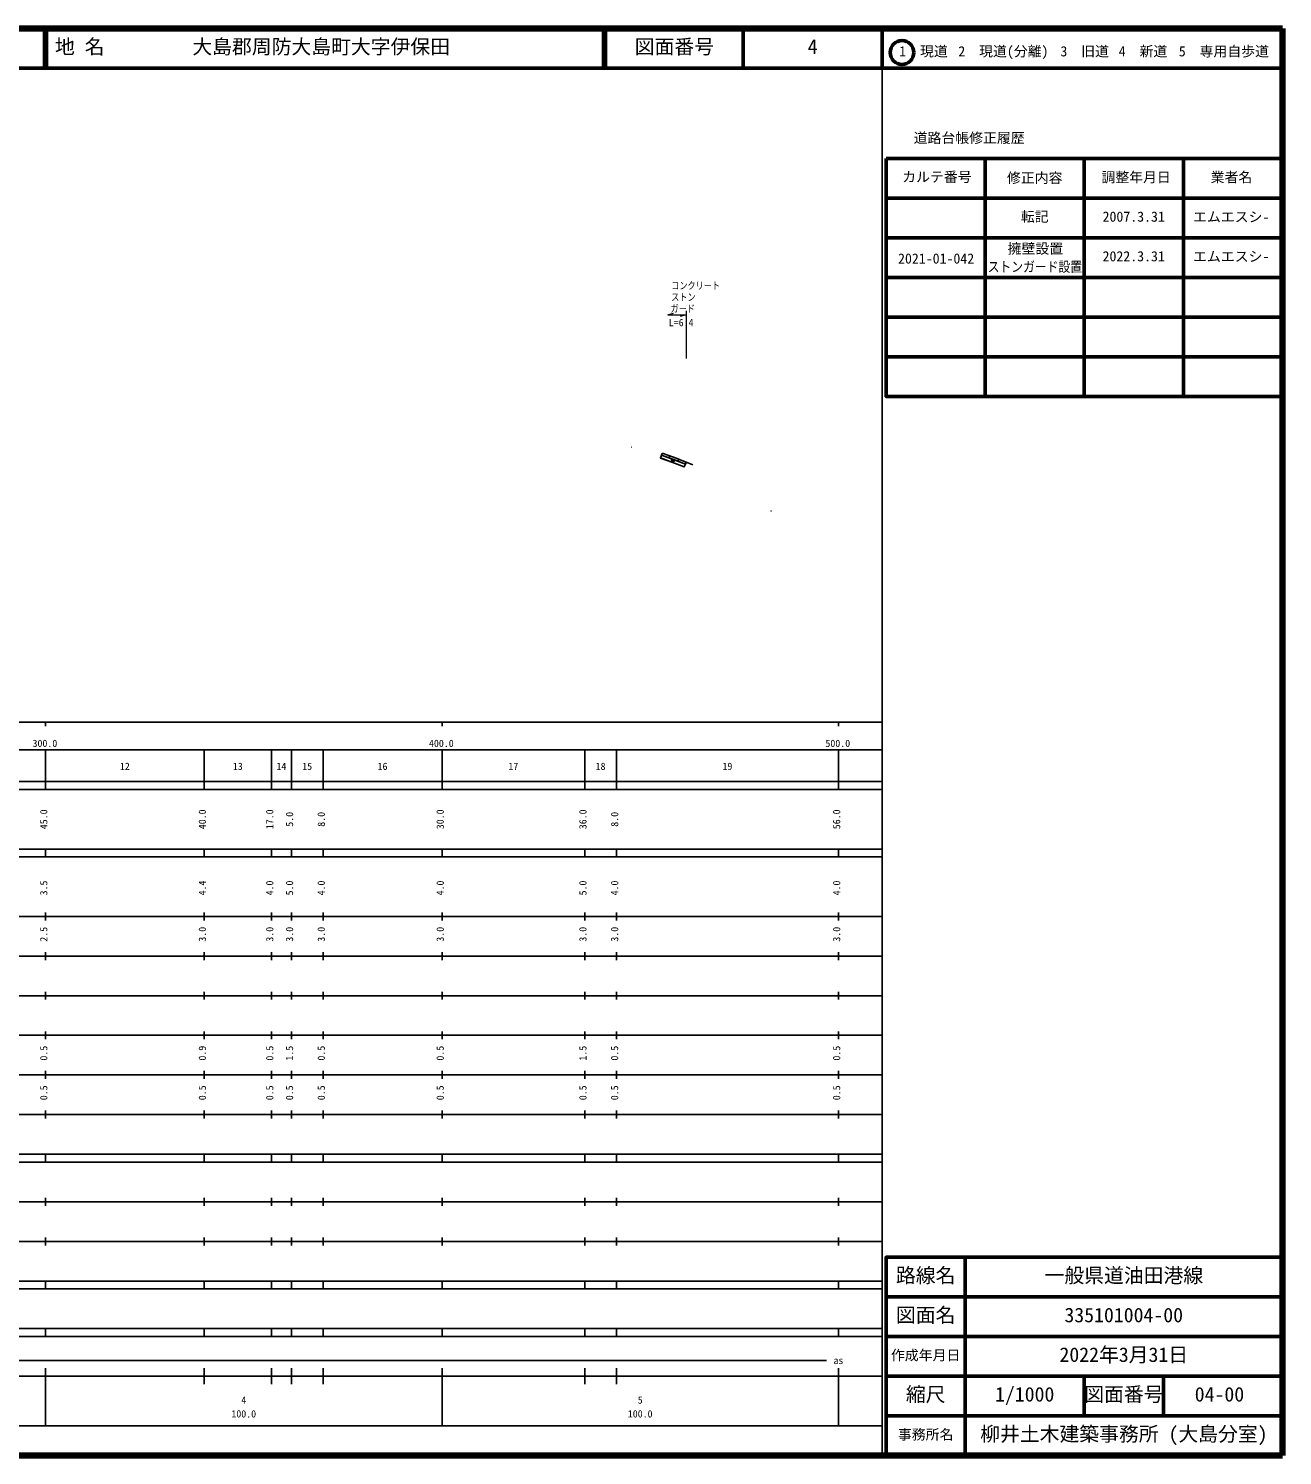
# Model space of a CAD drawing. Units: millimetres on the paper, with parts at other scales. Extents: x 40 to 680, y 20 to 380.
# Drawn here: x 363.7 to 680, y 20 to 380 of the extents above; entities that cross this region are included whole.
import ezdxf
from ezdxf.enums import TextEntityAlignment as Align

# ---------------------------------------------------------------- set-up
doc = ezdxf.new("R2010")
doc.units = ezdxf.units.MM
for name, color, linetype, lineweight in [('M-BGD-EXST', 7, 'Continuous', 25), ('M-BMK-HTXT', 7, 'Continuous', 13), ('M-STR-HTXT', 7, 'Continuous', 13), ('M-STR-STR3', 7, 'Continuous', 25), ('M-TTL', 2, 'Continuous', 140), ('M-TTL-BAND', 7, 'Continuous', 25), ('M-TTL-FRAM', 2, 'Continuous', 50), ('M-TTL-LINE', 7, 'Continuous', 50)]:
    doc.layers.add(name, color=color, linetype=linetype, lineweight=lineweight)
doc.layers.add('M-TTL-TXT', color=7, linetype='Continuous')
doc.styles.add('ＭＳ ゴシック', font='')
doc.styles.get('ＭＳ ゴシック').set_extended_font_data('MS Gothic')

msp = doc.modelspace()

# ---------------------------------------------------------------- linework, layer by layer
at = {"layer": 'M-BGD-EXST'}
msp.add_lwpolyline([(523.373, 272.383), (529.388, 270.121), (529.11, 269.402), (523.1, 271.653)], close=True, dxfattribs=at)
msp.add_lwpolyline([(529.11, 269.402), (523.1, 271.653), (523.373, 272.383)], dxfattribs=at)
at = {"layer": 'M-BMK-HTXT'}
for radius in [0.0313, 0.025, 0.0188, 0.0125, 0.0063]:
    msp.add_circle((551.015, 258.3), radius, dxfattribs=at)
at = {"layer": 'M-STR-HTXT'}
for p, q in [((524.929, 307.767), (526.429, 308.187)), ((524.929, 307.767), (529.58, 307.767)), ((529.58, 307.767), (528.08, 307.347)), ((529.58, 308.767), (529.58, 296.762))]:
    msp.add_line(p, q, dxfattribs=at)
at = {"layer": 'M-STR-STR3'}
for p, q in [((523.1, 271.653), (523.513, 272.758)), ((523.373, 272.383), (529.388, 270.121)), ((523.513, 272.758), (523.549, 272.852)), ((525.269, 271.82), (525.363, 271.784)), ((525.387, 271.989), (525.316, 271.802)), ((525.34, 272.007), (525.434, 271.971)), ((525.34, 272.007), (525.434, 271.971)), ((525.924, 271.232), (526.71, 270.936)), ((526.75, 270.985), (525.926, 271.295)), ((525.929, 271.358), (526.79, 271.034)), ((526.633, 270.901), (525.959, 271.154)), ((525.994, 271.077), (526.556, 270.866)), ((526.441, 270.845), (526.067, 270.986)), ((527.513, 271.022), (527.606, 270.986)), ((527.63, 271.191), (527.559, 271.004)), ((527.584, 271.209), (527.677, 271.173)), ((527.584, 271.209), (527.677, 271.173)), ((529.381, 270.124), (529.11, 269.402)), ((529.388, 270.121), (529.58, 270.583)), ((529.58, 270.583), (531.265, 269.901))]:
    msp.add_line(p, q, dxfattribs=at)
for points in [[(523.131, 271.641), (525.935, 270.604), (529.105, 269.404)], [(523.131, 271.641), (525.935, 270.604), (529.105, 269.404)], [(523.373, 272.383), (526.216, 271.353), (529.388, 270.121)], [(523.549, 272.852), (526.391, 271.821), (529.58, 270.583)]]:
    msp.add_lwpolyline(points, dxfattribs=at)
msp.add_lwpolyline([(526.849, 271.076), (526.769, 270.978), (526.677, 270.905), (526.549, 270.847), (526.434, 270.826), (526.308, 270.831), (526.158, 270.887), (526.06, 270.967), (525.987, 271.058), (525.929, 271.187), (525.908, 271.302), (525.913, 271.428)], close=True, dxfattribs=at)
msp.add_arc((515.697, 274.252), 0.15, 62.21409, 76.80018, dxfattribs=at)
at = {"layer": 'M-TTL'}
for p, q in [((680, 380), (40, 380)), ((680, 20), (680, 380)), ((40, 20), (680, 20))]:
    msp.add_line(p, q, dxfattribs=at)
at = {"layer": 'M-TTL-BAND'}
for p, q in [((579, 20), (579, 370)), ((40, 205), (579, 205)), ((368, 205), (368, 204)), ((468, 205), (468, 204)), ((568, 205), (568, 204)), ((68, 198), (579, 198)), ((368, 188), (368, 198)), ((408, 188), (408, 198)), ((425, 188), (425, 198)), ((430, 188), (430, 198)), ((438, 188), (438, 198)), ((468, 188), (468, 198)), ((504, 188), (504, 198)), ((512, 188), (512, 198)), ((568, 188), (568, 198)), ((40, 190), (579, 190)), ((40, 188), (579, 188)), ((40, 173), (579, 173)), ((368, 171), (368, 173)), ((408, 171), (408, 173)), ((425, 171), (425, 173)), ((430, 171), (430, 173)), ((438, 171), (438, 173)), ((468, 171), (468, 173)), ((504, 171), (504, 173)), ((512, 171), (512, 173)), ((568, 171), (568, 173)), ((40, 171), (579, 171)), ((40, 156), (579, 156)), ((368, 155), (368, 157)), ((408, 155), (408, 157)), ((425, 155), (425, 157)), ((430, 155), (430, 157)), ((438, 155), (438, 157)), ((468, 155), (468, 157)), ((504, 155), (504, 157)), ((512, 155), (512, 157)), ((568, 155), (568, 157)), ((46, 146), (579, 146)), ((368, 145), (368, 147)), ((408, 145), (408, 147)), ((425, 145), (425, 147)), ((430, 145), (430, 147)), ((438, 145), (438, 147)), ((468, 145), (468, 147)), ((504, 145), (504, 147)), ((512, 145), (512, 147)), ((568, 145), (568, 147)), ((368, 135), (368, 137)), ((408, 135), (408, 137)), ((425, 135), (425, 137)), ((430, 135), (430, 137)), ((438, 135), (438, 137)), ((468, 135), (468, 137)), ((504, 135), (504, 137)), ((512, 135), (512, 137)), ((568, 135), (568, 137)), ((52, 136), (579, 136)), ((46, 126), (579, 126)), ((368, 125), (368, 127)), ((408, 125), (408, 127)), ((425, 125), (425, 127)), ((430, 125), (430, 127)), ((438, 125), (438, 127)), ((468, 125), (468, 127)), ((504, 125), (504, 127)), ((512, 125), (512, 127)), ((568, 125), (568, 127)), ((52, 116), (579, 116)), ((368, 115), (368, 117)), ((408, 115), (408, 117)), ((425, 115), (425, 117)), ((430, 115), (430, 117)), ((438, 115), (438, 117)), ((468, 115), (468, 117)), ((504, 115), (504, 117)), ((512, 115), (512, 117)), ((568, 115), (568, 117)), ((46, 106), (579, 106)), ((368, 105), (368, 107)), ((408, 105), (408, 107)), ((425, 105), (425, 107)), ((430, 105), (430, 107)), ((438, 105), (438, 107)), ((468, 105), (468, 107)), ((504, 105), (504, 107)), ((512, 105), (512, 107)), ((568, 105), (568, 107)), ((40, 96), (579, 96)), ((40, 94), (579, 94)), ((368, 94), (368, 96)), ((408, 94), (408, 96)), ((425, 94), (425, 96)), ((430, 94), (430, 96)), ((438, 94), (438, 96)), ((468, 94), (468, 96)), ((504, 94), (504, 96)), ((512, 94), (512, 96)), ((568, 94), (568, 96)), ((49, 84), (579, 84)), ((368, 83), (368, 85)), ((408, 83), (408, 85)), ((425, 83), (425, 85)), ((430, 83), (430, 85)), ((438, 83), (438, 85)), ((468, 83), (468, 85)), ((504, 83), (504, 85)), ((512, 83), (512, 85)), ((568, 83), (568, 85)), ((40, 74), (579, 74)), ((368, 73), (368, 75)), ((408, 73), (408, 75)), ((425, 73), (425, 75)), ((430, 73), (430, 75)), ((438, 73), (438, 75)), ((468, 73), (468, 75)), ((504, 73), (504, 75)), ((512, 73), (512, 75)), ((568, 73), (568, 75)), ((40, 64), (579, 64)), ((40, 62), (579, 62)), ((368, 62), (368, 64)), ((408, 62), (408, 64)), ((425, 62), (425, 64)), ((430, 62), (430, 64)), ((438, 62), (438, 64)), ((468, 62), (468, 64)), ((504, 62), (504, 64)), ((512, 62), (512, 64)), ((568, 62), (568, 64)), ((40, 52), (579, 52)), ((368, 50), (368, 52)), ((408, 50), (408, 52)), ((425, 50), (425, 52)), ((430, 50), (430, 52)), ((438, 50), (438, 52)), ((468, 50), (468, 52)), ((504, 50), (504, 52)), ((512, 50), (512, 52)), ((568, 50), (568, 52)), ((40, 50), (579, 50)), ((71, 44), (565, 44)), ((40, 40), (579, 40)), ((368, 27.5), (368, 42)), ((408, 38), (408, 42)), ((425, 38), (425, 42)), ((430, 38), (430, 42)), ((438, 38), (438, 42)), ((468, 27.5), (468, 42)), ((504, 38), (504, 42)), ((512, 38), (512, 42)), ((568, 27.5), (568, 42)), ((68, 27.5), (579, 27.5))]:
    msp.add_line(p, q, dxfattribs=at)
at = {"layer": 'M-TTL-FRAM'}
msp.add_line((580, 347.197), (680, 347.197), dxfattribs=at)
for points in [[(580, 347.197), (580, 287.197), (680, 287.197)], [(680, 70), (580, 70), (580, 20)]]:
    msp.add_lwpolyline(points, dxfattribs=at)
at = {"layer": 'M-TTL-LINE'}
for p, q in [((367.75, 380), (367.75, 370)), ((368.25, 380), (368.25, 370)), ((508.747, 380), (508.747, 370)), ((509.247, 380), (509.247, 370)), ((543.996, 380), (543.996, 370)), ((579, 380), (579, 370)), ((40, 370), (680, 370)), ((605, 347.197), (605, 287.197)), ((630, 347.197), (630, 287.197)), ((655, 347.197), (655, 287.197)), ((580, 337.197), (680, 337.197)), ((580, 327.197), (680, 327.197)), ((580, 317.197), (680, 317.197)), ((580, 307.197), (680, 307.197)), ((580, 297.197), (680, 297.197)), ((600, 70), (600, 20)), ((680, 60), (580, 60)), ((680, 50), (580, 50)), ((680, 40), (580, 40)), ((630, 40), (630, 30)), ((650, 40), (650, 30)), ((680, 30), (580, 30))]:
    msp.add_line(p, q, dxfattribs=at)
msp.add_circle((584.031, 373.958), 3, dxfattribs=at)

# ---------------------------------------------------------------- texts
at = {"layer": 'M-STR-HTXT', "style": 'ＭＳ ゴシック', "width": 0.8}
for s, p in [('ストン', (525.805, 310.767)), ('コンクリート', (525.824, 313.682)), ('ガード', (525.648, 307.87))]:
    msp.add_text(s, height=1.833, dxfattribs=at).set_placement(p, align=Align.BOTTOM_LEFT)
at = {"layer": 'M-STR-HTXT', "style": 'ＭＳ ゴシック'}
msp.add_text('L=6.4', height=1.833, dxfattribs=at).set_placement((525.207, 304.349), align=Align.BOTTOM_LEFT)
at = {"layer": 'M-TTL-BAND', "style": 'ＭＳ ゴシック'}
for s, p in [('300.0', (364.719, 198.195)), ('400.0', (464.719, 198.195)), ('500.0', (564.719, 198.195)), ('12', (386.75, 192.405)), ('13', (415.25, 192.405)), ('14', (426.25, 192.405)), ('15', (432.75, 192.405)), ('16', (451.75, 192.405)), ('17', (484.75, 192.405)), ('18', (506.75, 192.405)), ('19', (538.75, 192.405)), ('as', (566.75, 42.5)), ('4', (417.375, 32.523)), ('5', (517.375, 32.523)), ('100.0', (414.875, 29.033)), ('100.0', (514.875, 29.033))]:
    msp.add_text(s, height=1.833, dxfattribs=at).set_placement(p, align=Align.BOTTOM_LEFT)
for s, p in [('45.0', (369, 178)), ('40.0', (409, 178)), ('17.0', (426, 178)), ('5.0', (431, 178.625)), ('8.0', (439, 178.625)), ('30.0', (469, 178)), ('36.0', (505, 178)), ('8.0', (513, 178.625)), ('56.0', (569, 178)), ('3.5', (369, 161.299)), ('4.4', (409, 161.299)), ('4.0', (426, 161.299)), ('5.0', (431, 161.299)), ('4.0', (439, 161.299)), ('4.0', (469, 161.299)), ('5.0', (505, 161.299)), ('4.0', (513, 161.299)), ('4.0', (569, 161.299)), ('2.5', (369, 149.625)), ('3.0', (409, 149.625)), ('3.0', (426, 149.625)), ('3.0', (431, 149.625)), ('3.0', (439, 149.625)), ('3.0', (469, 149.625)), ('3.0', (505, 149.625)), ('3.0', (513, 149.625)), ('3.0', (569, 149.625)), ('0.5', (369, 119.625)), ('0.9', (409, 119.625)), ('0.5', (426, 119.625)), ('1.5', (431, 119.625)), ('0.5', (439, 119.625)), ('0.5', (469, 119.625)), ('1.5', (505, 119.625)), ('0.5', (513, 119.625)), ('0.5', (569, 119.625)), ('0.5', (369, 109.625)), ('0.5', (409, 109.625)), ('0.5', (426, 109.625)), ('0.5', (431, 109.625)), ('0.5', (439, 109.625)), ('0.5', (469, 109.625)), ('0.5', (505, 109.625)), ('0.5', (513, 109.625)), ('0.5', (569, 109.625))]:
    msp.add_text(s, height=1.833, rotation=90, dxfattribs=at).set_placement(p, align=Align.BOTTOM_LEFT)
at = {"layer": 'M-TTL-TXT', "style": 'ＭＳ ゴシック'}
for s, height, p in [('地 名', 3.666, (370.38, 372.5)), ('大島郡周防大島町大字伊保田', 3.666, (405.024, 372.5)), ('図面番号', 3.666, (516.621, 372.5)), ('4', 3.666, (560.246, 372.5)), ('1\u3000現道', 2.566, (583.323, 372.208)), ('2\u3000現道(分離)', 2.566, (598.244, 372.208)), ('3\u3000旧道', 2.566, (623.996, 372.208)), ('4\u3000新道', 2.566, (638.699, 372.208)), ('5\u3000専用自歩道', 2.566, (653.853, 372.208)), ('道路台帳修正履歴', 2.566, (586.968, 350.363)), ('カルテ番号', 2.566, (584.089, 340.527)), ('修正内容', 2.566, (610.509, 340.273)), ('調整年月日', 2.566, (634.339, 340.447)), ('業者名', 2.566, (661.884, 340.447)), ('転記', 2.566, (614, 330.495)), ('2007.3.31', 2.566, (634.625, 330.495)), ('エムエスシ-', 2.566, (657.452, 330.439)), ('擁壁設置', 2.566, (610.675, 322.423)), ('2021-01-042', 2.566, (583.038, 319.926)), ('2022.3.31', 2.566, (634.625, 320.495)), ('エムエスシ-', 2.566, (657.452, 320.439)), ('路線名', 3.666, (582.5, 62.5)), ('路線名', 3.666, (582.5, 62.5)), ('一般県道油田港線', 3.666, (620, 62.5)), ('図面名', 3.666, (582.5, 52.5)), ('図面名', 3.666, (582.5, 52.5)), ('335101004-00', 3.666, (625, 52.5)), ('作成年月日', 2.566, (581.25, 43.25)), ('作成年月日', 2.566, (581.25, 43.25)), ('2022年3月31日', 3.666, (623.75, 42.5)), ('縮尺', 3.666, (585, 32.5)), ('縮尺', 3.666, (585, 32.5)), ('1/1000', 3.666, (607.5, 32.5)), ('図面番号', 3.666, (630, 32.5)), ('図面番号', 3.666, (630, 32.5)), ('04-00', 3.666, (657.875, 32.5)), ('事務所名', 2.566, (583, 23.25)), ('事務所名', 2.566, (583, 23.25)), ('柳井土木建築事務所 (大島分室)', 3.666, (603.75, 22.5))]:
    msp.add_text(s, height=height, dxfattribs=at).set_placement(p, align=Align.BOTTOM_LEFT)
at = {"layer": 'M-TTL-TXT', "style": 'ＭＳ ゴシック', "width": 0.85}
msp.add_text('ストンガード設置', height=2.566, dxfattribs=at).set_placement((605.65, 317.851), align=Align.BOTTOM_LEFT)

doc.saveas('drawing.dxf')
